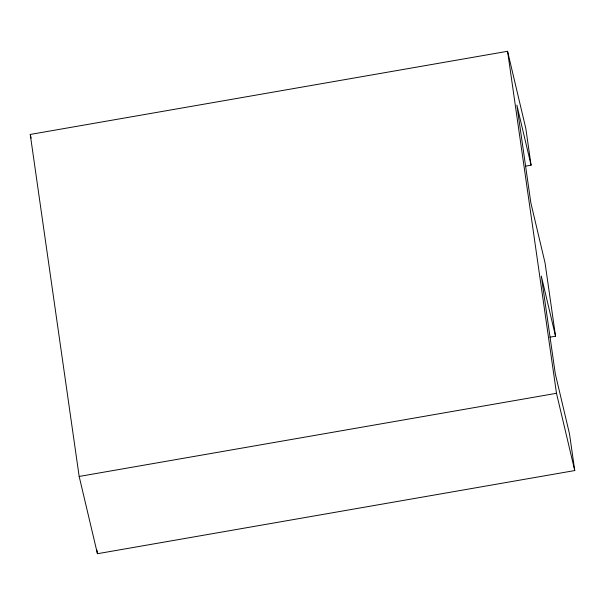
<?xml version="1.0" encoding="UTF-8"?>
<svg xmlns="http://www.w3.org/2000/svg" width="605" height="605" viewBox="0 0 605 605"><rect width="100%" height="100%" fill="white"/><g stroke="black" fill="none" stroke-linecap="round" stroke-linejoin="round"><path stroke-width="0.91" d="M549.953 337.174L555.534 336.198L541.324 276.099L555.299 373.822L569.509 433.921L574.75 470.561L97.428 553.719L79.164 476.453L30.25 134.439L507.572 51.281L525.836 128.547L531.077 165.188L525.495 166.163M79.164 476.453L556.487 393.295L574.75 470.561M531.077 165.188L516.867 105.096L530.842 202.811L545.052 262.91L555.534 336.198M30.25 134.439L31.12 138.114M507.572 51.281L556.487 393.295M96.906 550.058L97.428 553.719"/></g></svg>
